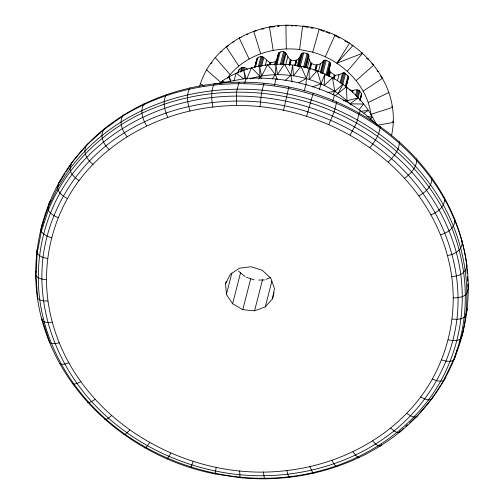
<?xml version="1.0" encoding="UTF-8"?>
<svg xmlns="http://www.w3.org/2000/svg" width="504" height="504" viewBox="0 0 504 504"><rect width="100%" height="100%" fill="white"/><g stroke="black" fill="none" stroke-linecap="round" stroke-linejoin="round"><path stroke-width="0.76" d="M239.69 470.912L239.999 477.685C311.245 484.861 387.481 457.834 431.178 399.565L432.514 397.94C460.291 360.026 472.809 311.384 466.805 264.77L466.421 262.704C453.865 173.143 375.379 103.83 288.836 87.009C210.653 70.654 121.76 96.125 72.822 161.406L71.486 163.031C43.709 200.951 31.191 249.593 37.195 296.207L37.579 298.274L39.772 299.911L43.432 300.875L48.006 301.014C63.548 411.384 180.256 483.871 286.82 470.553C338.732 464.581 389.025 439.079 420.733 396.938C446.191 362.767 457.506 318.83 451.723 276.614C436.174 166.244 319.473 93.757 212.902 107.075C160.99 113.047 110.704 138.55 78.989 180.69C53.531 214.862 42.216 258.798 48.006 301.014M467.945 287.507L467.958 283.645M359.15 113.091L356.63 122.888L350.141 134.933M305.991 84.571L306.363 78.435L309.084 68.487L309.229 79.481L317.186 70.768C342.783 80.092 364.694 99.257 376.123 124.116M260.033 106.716L261.481 93.089L264.002 83.292M247.433 69.3C244.597 66.333 240.383 66.837 238.499 70.547L238.039 73.004M327.695 75.48L330.498 63.498L329.301 61.891L326.233 60.31L324.135 60.228C318.244 68.538 307.868 65.344 308.757 54.879C307.15 53.09 303.855 52.416 301.694 53.481L299.414 57.475L297.102 66.478M227.417 78.246C243.426 55.812 272.897 46.324 299.609 49.524L302.646 26C354.961 31.261 403.54 81.207 391.482 135.759M277.78 56.99L278.435 53.204L279.128 52.498C286.077 48.907 286.593 56.234 290.298 59.787C293.473 60.997 297.751 61.186 299.414 57.475M216.172 467.391L215.164 473.968L239.999 477.685M40.792 231.934L41.076 230.416M41.366 228.898L42.367 223.581L43.098 222.636M283.557 110.231L288.836 87.009L288.855 87.557M272.45 298.878L274.459 288.527L270.831 278.239L262.401 270.383L251.093 266.742L239.507 268.159L230.297 274.308L225.565 283.784L226.397 294.405L232.609 303.748L242.771 309.67L254.558 310.817L265.268 306.923L272.45 298.878L274.012 292.793M221.999 83.128L222.447 80.867C250.091 62.42 286.203 59.661 317.186 70.768L321.136 83.828L319.29 89.668M313.192 93.278L306.615 116.172M199.616 86.404C212.411 41.725 264.619 17.344 308.291 27.506M37.498 248.377L36.786 251.156L37.176 253.417L35.929 275.783L37.579 298.274M36.068 271.536L35.532 273.615L35.929 275.783L38.134 277.704L41.826 279.084L46.437 279.72M37.554 294.815L37.195 296.207C49.033 386.637 127.865 457.059 215.164 473.968M237.919 72.796L238.499 70.547M238.279 72.74L239.047 69.741M240.339 72.179L241.498 67.681M241.271 71.744L242.43 67.24M242.544 70.988L243.508 67.24M243.728 70.667L244.497 67.668M244.749 82.996L245.921 78.435C293.082 75.505 341.945 90.928 376.204 124.047M254.709 66.912L257.034 58.533C262.609 53.071 265.362 60.335 269.968 62.49C272.891 62.641 277.08 62.105 277.383 58.37M254.728 67.536L257.034 58.533M254.986 67.133L255.755 64.134M256.139 62.635L256.631 59.415M255.534 66.938L257.846 57.935M258.42 66.452L260.927 56.7M259.478 66.301L261.979 56.549M260.518 66.597L263.025 56.845M261.526 66.522L263.838 57.525M265.23 65.583L266.578 60.329M269.388 64.739L269.968 62.49M269.861 64.871L270.44 62.622M270.346 64.833L270.925 62.584M274.686 64.512L275.455 61.513L276.205 61.009L275.241 64.764M274.932 65.085L275.89 61.33M275.486 64.632L278.435 53.204M276.331 62.956L276.91 60.707M276.047 64.499L279.128 52.498M276.841 64.915L280.117 52.164M274.34 85.541L276.098 78.7M280.249 64.619L283.525 51.868M281.516 64.021L284.596 52.019M225.565 283.784L226.151 281.497M282.429 64.588L285.51 52.586M283.368 63.945L286.064 53.449M226.397 294.405L231.865 273.118M285.636 65.085L287.752 56.832M288.95 65.035L290.298 59.787M289.359 65.293L290.707 60.045M289.844 65.394L291.192 60.14M232.609 303.748L240.61 272.576M294.607 65.659L295.955 60.404L296.85 60.146L295.502 65.4M295.086 65.608L296.434 60.36M298.047 66.282L301.134 54.281M298.418 66.232L301.694 53.481M299.143 66.515L302.608 53.015M300.214 66.484L303.679 52.983M303.622 67.158L307.087 53.651M304.605 67.599L308.07 54.098M242.771 309.67L250.778 278.498M305.487 67.63L308.757 54.879M305.922 67.838L309.002 55.837M307.169 68.468L309.475 59.466M309.38 68.935L310.924 62.931M309.695 69.287L311.233 63.29M304.221 91.104L305.978 84.263M310.13 69.514L311.667 63.51M314.843 70.34L316.191 65.085L317.148 65.098L315.611 71.096M315.328 70.428L316.676 65.18M254.558 310.817L262.565 279.638M318.433 71.568L320.55 63.315M320.235 72.815L323.316 60.814M320.859 72.979L324.135 60.228M321.709 73.546L325.181 60.045M322.762 73.811L326.233 60.31M265.268 306.923L271.908 281.068M325.836 75.392L329.301 61.891M326.831 75.329L330.107 62.578M327.417 75.499L330.498 63.498M327.518 75.713L330.404 64.462M328.671 76.117L329.83 71.618L329.622 67.977M328.854 76.532L329.83 71.618L335.116 75.373L339.028 74.661L343.558 72.771L344.635 72.897L348.535 76.633L346.292 86.606M329.389 76.117L330.353 72.368L330.007 72.034M333.421 78.095L334.19 75.096M333.667 79.065L334.631 75.317M334.152 79.122L335.116 75.373M337.485 80.659L339.028 74.661M332.854 101.002L334.417 94.916M340.061 82.845L342.562 73.093M340.861 83.273L343.558 72.771M341.744 84.149L344.635 72.897M342.676 84.691L345.561 73.439M345.297 86.266L347.993 75.764M345.839 87.135L348.535 76.633M346.065 86.72L348.182 78.473M352.447 92.642L353.027 90.392C356.952 88.679 361.122 90.355 361.563 94.884L360.026 100.882M355.648 95.168L356.996 89.914M356.334 96.648L358.067 89.895M357.336 97.058L359.069 90.31M358.048 97.826L359.78 91.073M359.793 99.924L361.337 93.92M360.139 100.309L361.563 94.884M359.535 113.287L360.31 110.244M432.873 396.554L432.514 397.94L416.424 416.921L413.904 417.085L410.508 415.838L406.76 413.375M445.416 376.879L444.881 378.964L431.178 399.565L428.476 399.949L424.803 399.023L420.733 396.938M456.057 353.14L454.633 358.691L453.203 360.486L443.495 380.671L440.635 381.289L436.735 380.715L432.394 379.046M371.24 116.506C367.97 85.352 342.103 60.385 312.738 52.177L319.145 29.326L324.129 31.569M233.85 81.024L236.263 73.105L243.394 78.781M456.296 352.403L457.506 348.73M459.434 342.859L463.056 331.846M193.108 461.456L190.808 467.699M258.766 79.027L259.9 76.224L259.554 66.125L261.608 76.041L267.637 64.619L275.297 74.579L277.408 79.575M246.702 79.153L251.471 67.637L259.9 76.224L261.652 78.769M325.307 56.757L334.946 35.091L339.305 38.128M328.91 124.438L334.221 111.812L336.735 102.01L336.155 102.369M239.022 82.177L236.502 91.974L236.376 105.657M59.504 182.391L65.18 173.137M170.812 453.191L167.265 458.961M335.645 95.439L338.033 93.517L343.048 84.313L334.826 91.331L332.772 94.689M214.232 83.67C210.647 90.928 211.529 99.364 212.902 107.075M189.97 87.765C185.944 94.903 187.62 103.528 189.932 110.949M361.355 52.378L362.659 53.191L336.962 63.151L349.593 43.123L344.723 40.9M66.024 171.833L72.822 161.406M166.566 94.399C162.112 101.43 164.556 110.218 167.769 117.237M149.587 442.695L147.37 445.838L145.706 447.665L144.85 447.886M272.204 78.939L275.297 74.579L275.971 64.373L277.471 74.686L284.3 64.134L290.94 75.329L292.112 81.862M144.333 103.484C139.463 110.42 142.657 119.335 146.714 125.836M123.575 114.899L122.459 116.317L103.377 129.963L86.304 145.606L71.486 163.031L70.062 168.582L57.695 187.564L47.943 207.837L40.944 229.131L41.309 231.487L37.176 253.417L39.369 255.616L43.035 257.418L47.622 258.539M370.012 147.508C374.938 141.422 379.783 134.455 380.129 126.372M381.541 444.654L380.425 446.078L378.353 445.882L375.625 444.093L372.67 440.987M359.302 109.406L363.51 104.044L349.921 103.811L358.508 97.757L347.036 100.743L343.136 100.743M50.797 200.491L49.367 202.287L47.943 207.837L48.283 210.288L41.309 231.487L43.457 233.963L47.048 236.168L51.54 237.775M104.567 128.482C98.948 135.286 103.496 144.308 109.059 149.505M403.471 428.406L399.433 432.495L397.12 432.464L394.04 430.926L390.669 428.123M60.505 180.306L59.119 182.013L57.695 187.564L57.992 190.102L59.926 193.089L63.208 196.069L67.328 198.582M87.576 144.056C81.623 150.822 86.751 159.825 92.963 164.254M347.357 71.165L362.659 53.191M336.962 63.151L353.021 45.461L351.729 45.322M129.717 430.12L124.986 434.549L123.871 434.606M370.283 119.353L372.317 117.218L366.906 116.5M345.958 101.846L347.036 100.743L346.374 86.776L338.033 93.517C312.833 76.054 279.638 69.659 250.154 78.857M388.256 161.992C393.863 156.605 399.496 149.858 399.401 141.662M405.745 426.321L407.452 424.759M409.733 422.673L417.696 415.372M285.088 80.571L290.94 75.329L292.641 65.174L293.504 75.846L300.976 66.207L306.363 78.435L298.954 82.719M356.196 80.564L373.773 65.01L371.996 63.561M219.442 83.324L222.447 80.867L225.049 82.448M111.472 415.636L108.366 418.156L105.953 419.448L104.599 419.309M404.63 178.189C410.829 173.597 417.218 167.082 416.695 158.773M399.351 431.922L400.623 431.014M363.233 91.085L382.612 78.233L380.52 76.054M210.823 63.643L212.115 62.811M418.912 195.886C425.603 192.15 432.703 185.882 431.771 177.458M95.092 399.439L91.615 401.581L88.88 402.551L87.305 402.205M363.907 113.148L368.519 110.326L361.122 111.302M430.907 214.843C437.995 212.02 445.744 206.023 444.44 197.474M220.67 52.063L222.05 51.389M368.254 102.432L388.924 92.49M80.816 381.742L77.005 383.475L73.987 384.098L72.23 383.519M265.936 279.355L270.213 277.597M228.325 45.801L226.164 46.683L238.757 65.986M326.264 32.527L327.046 32.206L329.774 33.636M215.17 84.017L245.921 78.435M440.452 234.795C447.836 232.924 456.17 227.216 454.52 218.541M232.646 42.267L234.083 41.756M312.322 86.877L321.136 83.828L324.828 74.227L324.173 85.491L332.464 77.692L334.826 91.331L327.902 92.446M371.12 114.263L392.528 107.365L391.766 106.035M68.821 362.786L64.726 364.083L61.475 364.335L59.56 363.504M241.284 37.264L239.129 37.857L249.071 58.962M447.42 255.478C454.999 254.596 463.837 249.184 461.878 240.383M246.412 34.537L247.88 34.203M59.27 342.833L54.961 343.665L51.521 343.526L49.48 342.43L49.26 341.183M377.143 125.288L393.322 122.422L392.736 121.055M451.723 276.614C458.684 276.349 466.994 273.048 466.805 264.77C456.637 192.339 402.69 131.601 336.552 103.377C268.43 74.05 186.001 76.728 122.459 116.317C118.957 123.423 122.567 130.99 127.052 136.641M256.662 30.782L253.695 31.216L260.663 53.676M261.57 29.087L263.913 28.86M52.303 322.151L47.83 322.503L44.251 321.955L42.122 320.594L41.756 318.623L49.146 340.559M453.291 297.908L458.117 297.7L462.426 296.673L465.557 294.991L467.044 292.912L468.468 287.362L468.071 285.195M258.615 280.079L264.512 279.941M274.693 26.869L269.438 26.958L273.187 50.287M279.203 26.132L277.679 26.076L278.813 26.429M452.107 319.089L456.901 319.366L461.191 318.761L464.31 317.356L465.791 315.372L467.214 309.821L466.956 308.309M349.669 90.04L353.027 90.392M288.131 25.458L285.913 25.2L286.297 48.894M291.091 25.805L292.566 25.981M448.188 339.854L452.894 340.616L457.103 340.414L460.171 339.286L461.632 337.396C472.954 292.881 465.381 244.831 443.306 204.807C419.202 161.885 380.054 128.539 335.129 108.927C246.519 69.615 129.95 88.754 70.062 168.582C70.05 174.031 75.008 177.742 78.989 180.69M294.279 25.597L296.465 25.975M359.667 457.493L357.846 457.147L355.509 455.15L353.008 451.792M299.609 49.524L312.738 52.177M441.586 359.932L446.141 361.16L450.223 361.355L453.203 360.486C473.187 311.05 467.712 253.543 441.92 207.27C413.822 157.122 365.148 120.317 310.672 103.074C255.585 86.033 194.235 88.622 141.819 113.287C100.384 133.144 65.715 167.498 48.283 210.288L50.337 213.022L53.802 215.624L58.136 217.697M337.434 466.572L335.891 466.118L333.969 463.951L331.96 460.391M313.047 28.375L310.899 27.663L311.113 28.262M246.469 277.294L254.224 279.922M366.887 58.565L368.216 59.1L366.918 58.294M314.03 473.206L312.782 472.67C202.728 498.286 74.762 433.969 44.251 321.955C30.555 271.801 40.805 216.052 72.085 174.428C100.246 137.126 142.487 112.052 187.778 101.707C297.832 76.091 425.798 140.408 456.309 252.422C469.999 302.576 459.755 358.325 428.476 399.949C400.315 437.251 358.073 462.326 312.782 472.67L309.796 466.679M289.769 477.301L288.823 476.715L287.784 474.346L286.82 470.553M200.308 83.494L204.139 86.02M377.042 70.743L378.195 71.625M338.033 93.517L347.036 100.743L350.992 104.952M238.411 271.089L245.196 276.595M206.47 69.835L220.796 82.398M264.978 478.8L264.342 478.195L263.346 471.971M215.17 57.45L230.013 74.548M334.946 35.091L335.765 36.143M345.87 86.436L347.262 88.244M230.719 81.175L229.352 76.986L230.372 81.333M246.21 79.141L243.867 70.371L244.976 78.687M466.421 262.704L466.704 266.578M466.931 269.684L467.214 273.559M467.447 276.664L467.788 281.314M43.035 257.418C36.761 309.739 56.549 362.893 91.615 401.581C129.679 443.243 183.588 469.06 239.564 474.718C294.097 479.871 350.992 465.45 394.04 430.926C428.047 403.32 451.502 362.993 456.901 319.366C463.182 267.044 443.388 213.891 408.328 175.203C370.264 133.541 316.354 107.724 260.379 102.066C205.84 96.913 148.951 111.334 105.897 145.851C71.896 173.464 48.441 213.791 43.035 257.418"/></g></svg>
